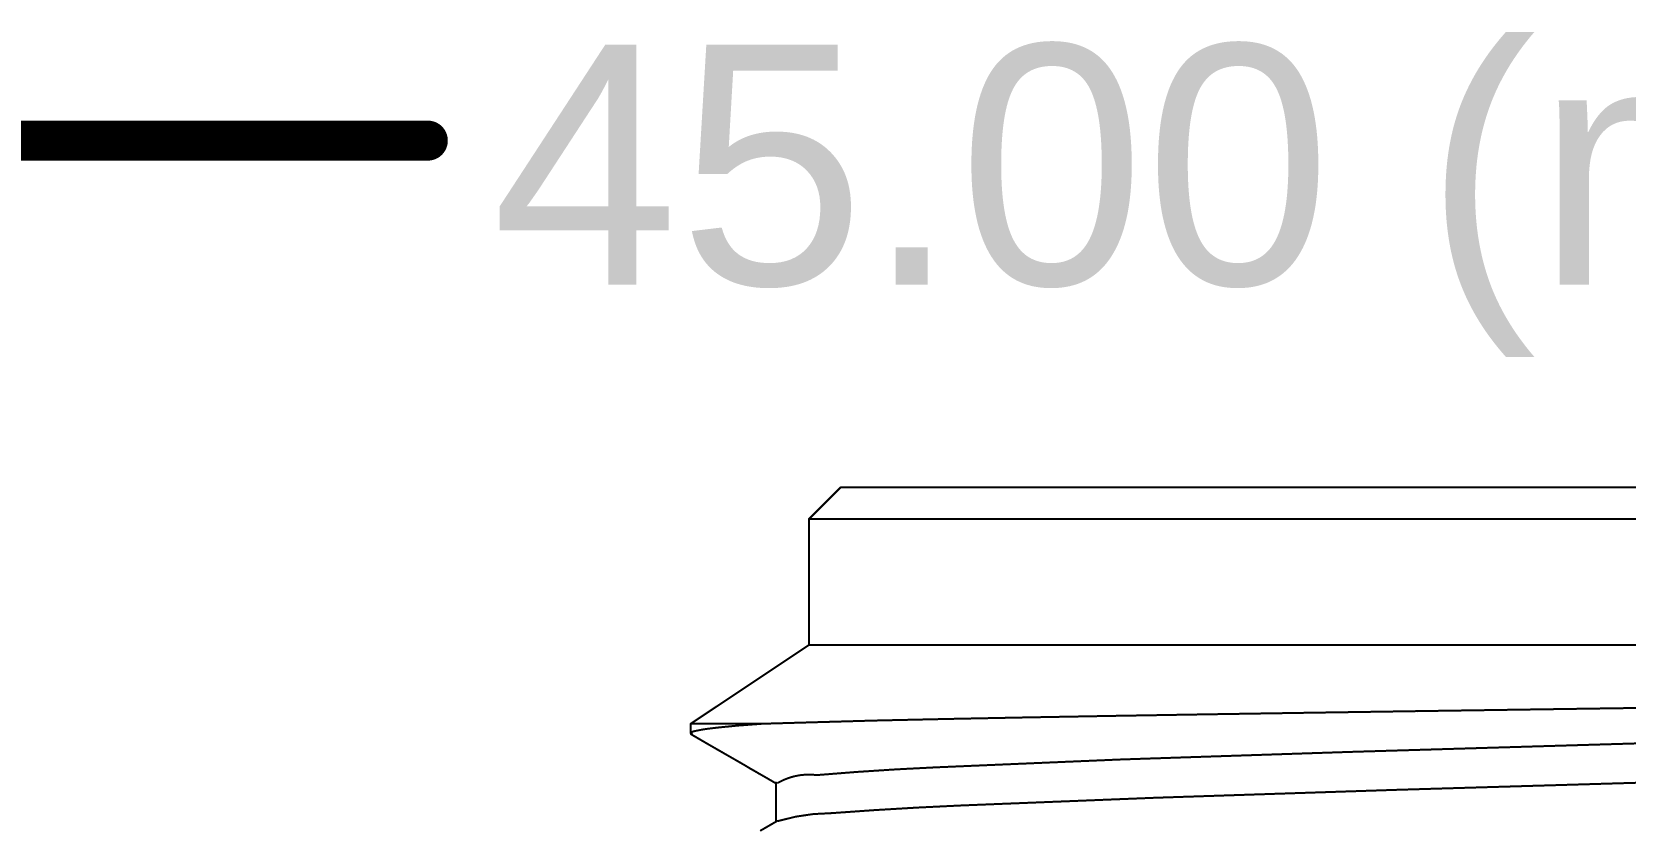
# Model space of a CAD drawing. Header units: inches. Extents: x 90 to 149.8, y 48.7 to 115.2.
# Drawn here: x 108.26 to 118.37, y 110.18 to 115.22 of the extents above; entities that cross this region are included whole.
import ezdxf

# ---------------------------------------------------------------- set-up
doc = ezdxf.new("R2010")
doc.units = ezdxf.units.IN
doc.layers.add('Mechanical 1', color=6, linetype='Continuous')
doc.layers.add('Mechanical 2', color=216, linetype='Continuous')
doc.styles.add('Arial', font='', dxfattribs={"height": 0.2})
doc.styles.get('Arial').set_extended_font_data('Arial')

msp = doc.modelspace()

# ---------------------------------------------------------------- linework, layer by layer
at = {"layer": 'Mechanical 1'}
msp.add_lwpolyline([(95.939, 114.529, 0.254, 0.254, 0), (110.77, 114.529, 0.254, 0.254, 0)], format="xyseb", dxfattribs=at)
msp.add_lwpolyline([(110.707, 114.529, 0.127, 0.127, 1), (110.834, 114.529, 0.127, 0.127, 1)], format="xyseb", close=True, dxfattribs=at)
at = {"layer": 'Mechanical 2'}
for points in [[(113.189, 112.127, 0.0127, 0.0127, 0), (113.389, 112.327, 0.0127, 0.0127, 0)], [(113.389, 112.327, 0.0127, 0.0127, 0), (123.489, 112.327, 0.0127, 0.0127, 0)], [(113.189, 112.127, 0.0127, 0.0127, 0), (123.689, 112.127, 0.0127, 0.0127, 0)], [(113.189, 111.327, 0.0127, 0.0127, 0), (113.189, 112.127, 0.0127, 0.0127, 0)], [(112.439, 110.827, 0.0127, 0.0127, 0), (113.189, 111.327, 0.0127, 0.0127, 0)], [(113.189, 111.327, 0.0127, 0.0127, 0), (123.689, 111.327, 0.0127, 0.0127, 0)], [(115.737, 110.887, 0.0127, 0.0127, 0), (116.381, 110.897, 0.0127, 0.0127, 0)], [(116.381, 110.897, 0.0127, 0.0127, 0), (117.053, 110.907, 0.0127, 0.0127, 0)], [(117.053, 110.907, 0.0127, 0.0127, 0), (117.742, 110.917, 0.0127, 0.0127, 0)], [(117.742, 110.917, 0.0127, 0.0127, 0), (118.439, 110.927, 0.0127, 0.0127, 0)], [(112.439, 110.827, 0.0127, 0.0127, 0), (112.896, 110.827, 0.0127, 0.0127, 0)], [(112.439, 110.765, 0.0127, 0.0127, 0), (112.439, 110.827, 0.0127, 0.0127, 0)], [(112.513, 110.79, 0.0127, 0.0127, -0.006255), (112.555, 110.796, 0.0127, 0.0127, 0)], [(112.555, 110.796, 0.0127, 0.0127, -0.005703), (112.605, 110.802, 0.0127, 0.0127, 0)], [(112.605, 110.802, 0.0127, 0.0127, -0.00484), (112.664, 110.808, 0.0127, 0.0127, 0)], [(112.664, 110.808, 0.0127, 0.0127, 0), (112.735, 110.815, 0.0127, 0.0127, 0)], [(112.735, 110.815, 0.0127, 0.0127, 0), (112.896, 110.827, 0.0127, 0.0127, 0)], [(112.896, 110.827, 0.0127, 0.0127, 0), (113.599, 110.847, 0.0127, 0.0127, 0)], [(113.599, 110.847, 0.0127, 0.0127, 0), (114.054, 110.857, 0.0127, 0.0127, 0)], [(114.054, 110.857, 0.0127, 0.0127, 0), (114.565, 110.867, 0.0127, 0.0127, 0)], [(114.565, 110.867, 0.0127, 0.0127, 0), (115.129, 110.877, 0.0127, 0.0127, 0)], [(115.129, 110.877, 0.0127, 0.0127, 0), (115.737, 110.887, 0.0127, 0.0127, 0)], [(112.441, 110.771, 0.0127, 0.0127, -0.156322), (112.452, 110.777, 0.0127, 0.0127, 0)], [(112.446, 110.765, 0.0127, 0.0127, -0.368827), (112.441, 110.771, 0.0127, 0.0127, 0)], [(112.441, 110.76, 0.0127, 0.0127, 0), (112.549, 110.697, 0.0127, 0.0127, 0)], [(112.452, 110.777, 0.0127, 0.0127, -0.025952), (112.478, 110.783, 0.0127, 0.0127, 0)], [(112.478, 110.783, 0.0127, 0.0127, -0.008406), (112.513, 110.79, 0.0127, 0.0127, 0)], [(112.549, 110.697, 0.0127, 0.0127, 0), (112.603, 110.666, 0.0127, 0.0127, 0)], [(116.651, 110.649, 0.0127, 0.0127, 0), (118.305, 110.698, 0.0127, 0.0127, 0)], [(118.305, 110.698, 0.0127, 0.0127, 0), (119.973, 110.747, 0.0127, 0.0127, 0)], [(112.603, 110.666, 0.0127, 0.0127, 0), (112.657, 110.635, 0.0127, 0.0127, 0)], [(112.657, 110.635, 0.0127, 0.0127, 0), (112.711, 110.604, 0.0127, 0.0127, 0)], [(112.711, 110.604, 0.0127, 0.0127, 0), (112.765, 110.573, 0.0127, 0.0127, 0)], [(113.992, 110.55, 0.0127, 0.0127, 0), (115.166, 110.6, 0.0127, 0.0127, 0)], [(115.166, 110.6, 0.0127, 0.0127, 0), (116.651, 110.649, 0.0127, 0.0127, 0)], [(112.765, 110.573, 0.0127, 0.0127, 0), (112.819, 110.541, 0.0127, 0.0127, 0)], [(112.819, 110.541, 0.0127, 0.0127, 0), (112.873, 110.51, 0.0127, 0.0127, 0)], [(112.873, 110.51, 0.0127, 0.0127, 0), (112.927, 110.479, 0.0127, 0.0127, 0)], [(112.992, 110.452, 0.0127, 0.0127, -0.164198), (113.24, 110.501, 0.0127, 0.0127, 0)], [(113.24, 110.501, 0.0127, 0.0127, -0.01042), (113.992, 110.55, 0.0127, 0.0127, 0)], [(112.927, 110.479, 0.0127, 0.0127, 0), (112.98, 110.448, 0.0127, 0.0127, 0)], [(112.98, 110.206, 0.0127, 0.0127, 0), (112.98, 110.453, 0.0127, 0.0127, 0)], [(115.386, 110.357, 0.0127, 0.0127, 0), (116.907, 110.407, 0.0127, 0.0127, 0)], [(116.907, 110.407, 0.0127, 0.0127, 0), (118.574, 110.456, 0.0127, 0.0127, 0)], [(113.328, 110.259, 0.0127, 0.0127, -0.008374), (114.154, 110.308, 0.0127, 0.0127, 0)], [(114.154, 110.308, 0.0127, 0.0127, 0), (115.386, 110.357, 0.0127, 0.0127, 0)], [(112.879, 110.147, 0.0127, 0.0127, 0), (112.988, 110.21, 0.0127, 0.0127, 0)], [(112.996, 110.21, 0.0127, 0.0127, -0.072715), (113.328, 110.259, 0.0127, 0.0127, 0)]]:
    msp.add_lwpolyline(points, format="xyseb", dxfattribs=at)
for points in [[(113.386, 112.327, 0.00635, 0.00635, 1), (113.392, 112.327, 0.00635, 0.00635, 1)], [(113.386, 112.327, 0.00635, 0.00635, 1), (113.392, 112.327, 0.00635, 0.00635, 1)], [(113.186, 112.127, 0.00635, 0.00635, 1), (113.192, 112.127, 0.00635, 0.00635, 1)], [(113.186, 112.127, 0.00635, 0.00635, 1), (113.192, 112.127, 0.00635, 0.00635, 1)], [(113.186, 112.127, 0.00635, 0.00635, 1), (113.192, 112.127, 0.00635, 0.00635, 1)], [(113.186, 111.327, 0.00635, 0.00635, 1), (113.192, 111.327, 0.00635, 0.00635, 1)], [(113.186, 111.327, 0.00635, 0.00635, 1), (113.192, 111.327, 0.00635, 0.00635, 1)], [(113.186, 111.327, 0.00635, 0.00635, 1), (113.192, 111.327, 0.00635, 0.00635, 1)], [(116.378, 110.897, 0.00635, 0.00635, 1), (116.384, 110.897, 0.00635, 0.00635, 1)], [(116.378, 110.897, 0.00635, 0.00635, 1), (116.384, 110.897, 0.00635, 0.00635, 1)], [(117.049, 110.907, 0.00635, 0.00635, 1), (117.056, 110.907, 0.00635, 0.00635, 1)], [(117.049, 110.907, 0.00635, 0.00635, 1), (117.056, 110.907, 0.00635, 0.00635, 1)], [(117.739, 110.917, 0.00635, 0.00635, 1), (117.745, 110.917, 0.00635, 0.00635, 1)], [(117.739, 110.917, 0.00635, 0.00635, 1), (117.745, 110.917, 0.00635, 0.00635, 1)], [(112.436, 110.827, 0.00635, 0.00635, 1), (112.442, 110.827, 0.00635, 0.00635, 1)], [(112.436, 110.827, 0.00635, 0.00635, 1), (112.442, 110.827, 0.00635, 0.00635, 1)], [(112.436, 110.827, 0.00635, 0.00635, 1), (112.442, 110.827, 0.00635, 0.00635, 1)], [(112.552, 110.796, 0.00635, 0.00635, 1), (112.558, 110.796, 0.00635, 0.00635, 1)], [(112.552, 110.796, 0.00635, 0.00635, 1), (112.558, 110.796, 0.00635, 0.00635, 1)], [(112.601, 110.802, 0.00635, 0.00635, 1), (112.608, 110.802, 0.00635, 0.00635, 1)], [(112.601, 110.802, 0.00635, 0.00635, 1), (112.608, 110.802, 0.00635, 0.00635, 1)], [(112.661, 110.808, 0.00635, 0.00635, 1), (112.668, 110.808, 0.00635, 0.00635, 1)], [(112.661, 110.808, 0.00635, 0.00635, 1), (112.668, 110.808, 0.00635, 0.00635, 1)], [(112.732, 110.815, 0.00635, 0.00635, 1), (112.738, 110.815, 0.00635, 0.00635, 1)], [(112.732, 110.815, 0.00635, 0.00635, 1), (112.738, 110.815, 0.00635, 0.00635, 1)], [(112.893, 110.827, 0.00635, 0.00635, 1), (112.899, 110.827, 0.00635, 0.00635, 1)], [(112.893, 110.827, 0.00635, 0.00635, 1), (112.899, 110.827, 0.00635, 0.00635, 1)], [(112.893, 110.827, 0.00635, 0.00635, 1), (112.899, 110.827, 0.00635, 0.00635, 1)], [(113.596, 110.847, 0.00635, 0.00635, 1), (113.603, 110.847, 0.00635, 0.00635, 1)], [(113.596, 110.847, 0.00635, 0.00635, 1), (113.603, 110.847, 0.00635, 0.00635, 1)], [(114.051, 110.857, 0.00635, 0.00635, 1), (114.057, 110.857, 0.00635, 0.00635, 1)], [(114.051, 110.857, 0.00635, 0.00635, 1), (114.057, 110.857, 0.00635, 0.00635, 1)], [(114.562, 110.867, 0.00635, 0.00635, 1), (114.568, 110.867, 0.00635, 0.00635, 1)], [(114.562, 110.867, 0.00635, 0.00635, 1), (114.568, 110.867, 0.00635, 0.00635, 1)], [(115.126, 110.877, 0.00635, 0.00635, 1), (115.132, 110.877, 0.00635, 0.00635, 1)], [(115.126, 110.877, 0.00635, 0.00635, 1), (115.132, 110.877, 0.00635, 0.00635, 1)], [(115.734, 110.887, 0.00635, 0.00635, 1), (115.74, 110.887, 0.00635, 0.00635, 1)], [(115.734, 110.887, 0.00635, 0.00635, 1), (115.74, 110.887, 0.00635, 0.00635, 1)], [(112.436, 110.765, 0.00635, 0.00635, 1), (112.442, 110.765, 0.00635, 0.00635, 1)], [(112.437, 110.771, 0.00635, 0.00635, 1), (112.444, 110.771, 0.00635, 0.00635, 1)], [(112.437, 110.771, 0.00635, 0.00635, 1), (112.444, 110.771, 0.00635, 0.00635, 1)], [(112.438, 110.76, 0.00635, 0.00635, 1), (112.444, 110.76, 0.00635, 0.00635, 1)], [(112.443, 110.765, 0.00635, 0.00635, 1), (112.449, 110.765, 0.00635, 0.00635, 1)], [(112.449, 110.777, 0.00635, 0.00635, 1), (112.456, 110.777, 0.00635, 0.00635, 1)], [(112.449, 110.777, 0.00635, 0.00635, 1), (112.456, 110.777, 0.00635, 0.00635, 1)], [(112.475, 110.783, 0.00635, 0.00635, 1), (112.481, 110.783, 0.00635, 0.00635, 1)], [(112.475, 110.783, 0.00635, 0.00635, 1), (112.481, 110.783, 0.00635, 0.00635, 1)], [(112.51, 110.79, 0.00635, 0.00635, 1), (112.516, 110.79, 0.00635, 0.00635, 1)], [(112.51, 110.79, 0.00635, 0.00635, 1), (112.516, 110.79, 0.00635, 0.00635, 1)], [(112.546, 110.697, 0.00635, 0.00635, 1), (112.552, 110.697, 0.00635, 0.00635, 1)], [(112.546, 110.697, 0.00635, 0.00635, 1), (112.552, 110.697, 0.00635, 0.00635, 1)], [(118.302, 110.698, 0.00635, 0.00635, 1), (118.309, 110.698, 0.00635, 0.00635, 1)], [(118.302, 110.698, 0.00635, 0.00635, 1), (118.309, 110.698, 0.00635, 0.00635, 1)], [(112.6, 110.666, 0.00635, 0.00635, 1), (112.606, 110.666, 0.00635, 0.00635, 1)], [(112.6, 110.666, 0.00635, 0.00635, 1), (112.606, 110.666, 0.00635, 0.00635, 1)], [(112.654, 110.635, 0.00635, 0.00635, 1), (112.66, 110.635, 0.00635, 0.00635, 1)], [(112.654, 110.635, 0.00635, 0.00635, 1), (112.66, 110.635, 0.00635, 0.00635, 1)], [(112.708, 110.604, 0.00635, 0.00635, 1), (112.714, 110.604, 0.00635, 0.00635, 1)], [(112.708, 110.604, 0.00635, 0.00635, 1), (112.714, 110.604, 0.00635, 0.00635, 1)], [(115.163, 110.6, 0.00635, 0.00635, 1), (115.169, 110.6, 0.00635, 0.00635, 1)], [(115.163, 110.6, 0.00635, 0.00635, 1), (115.169, 110.6, 0.00635, 0.00635, 1)], [(116.648, 110.649, 0.00635, 0.00635, 1), (116.654, 110.649, 0.00635, 0.00635, 1)], [(116.648, 110.649, 0.00635, 0.00635, 1), (116.654, 110.649, 0.00635, 0.00635, 1)], [(112.762, 110.573, 0.00635, 0.00635, 1), (112.768, 110.573, 0.00635, 0.00635, 1)], [(112.762, 110.573, 0.00635, 0.00635, 1), (112.768, 110.573, 0.00635, 0.00635, 1)], [(112.815, 110.541, 0.00635, 0.00635, 1), (112.822, 110.541, 0.00635, 0.00635, 1)], [(112.815, 110.541, 0.00635, 0.00635, 1), (112.822, 110.541, 0.00635, 0.00635, 1)], [(112.869, 110.51, 0.00635, 0.00635, 1), (112.876, 110.51, 0.00635, 0.00635, 1)], [(112.869, 110.51, 0.00635, 0.00635, 1), (112.876, 110.51, 0.00635, 0.00635, 1)], [(113.237, 110.501, 0.00635, 0.00635, 1), (113.243, 110.501, 0.00635, 0.00635, 1)], [(113.237, 110.501, 0.00635, 0.00635, 1), (113.243, 110.501, 0.00635, 0.00635, 1)], [(113.989, 110.55, 0.00635, 0.00635, 1), (113.995, 110.55, 0.00635, 0.00635, 1)], [(113.989, 110.55, 0.00635, 0.00635, 1), (113.995, 110.55, 0.00635, 0.00635, 1)], [(112.923, 110.479, 0.00635, 0.00635, 1), (112.93, 110.479, 0.00635, 0.00635, 1)], [(112.923, 110.479, 0.00635, 0.00635, 1), (112.93, 110.479, 0.00635, 0.00635, 1)], [(112.977, 110.453, 0.00635, 0.00635, 1), (112.984, 110.453, 0.00635, 0.00635, 1)], [(112.977, 110.448, 0.00635, 0.00635, 1), (112.984, 110.448, 0.00635, 0.00635, 1)], [(112.989, 110.452, 0.00635, 0.00635, 1), (112.995, 110.452, 0.00635, 0.00635, 1)], [(116.904, 110.407, 0.00635, 0.00635, 1), (116.911, 110.407, 0.00635, 0.00635, 1)], [(116.904, 110.407, 0.00635, 0.00635, 1), (116.911, 110.407, 0.00635, 0.00635, 1)], [(114.151, 110.308, 0.00635, 0.00635, 1), (114.157, 110.308, 0.00635, 0.00635, 1)], [(114.151, 110.308, 0.00635, 0.00635, 1), (114.157, 110.308, 0.00635, 0.00635, 1)], [(115.383, 110.357, 0.00635, 0.00635, 1), (115.389, 110.357, 0.00635, 0.00635, 1)], [(115.383, 110.357, 0.00635, 0.00635, 1), (115.389, 110.357, 0.00635, 0.00635, 1)], [(112.977, 110.206, 0.00635, 0.00635, 1), (112.984, 110.206, 0.00635, 0.00635, 1)], [(112.985, 110.21, 0.00635, 0.00635, 1), (112.991, 110.21, 0.00635, 0.00635, 1)], [(112.992, 110.21, 0.00635, 0.00635, 1), (112.999, 110.21, 0.00635, 0.00635, 1)], [(113.325, 110.259, 0.00635, 0.00635, 1), (113.332, 110.259, 0.00635, 0.00635, 1)], [(113.325, 110.259, 0.00635, 0.00635, 1), (113.332, 110.259, 0.00635, 0.00635, 1)]]:
    msp.add_lwpolyline(points, format="xyseb", close=True, dxfattribs=at)

# ---------------------------------------------------------------- texts
at = {"layer": 'Mechanical 1', "style": 'Arial'}
msp.add_text('45.00 (mm)', height=1.524, dxfattribs=at).set_placement((111.177, 113.614))

doc.saveas('drawing.dxf')
